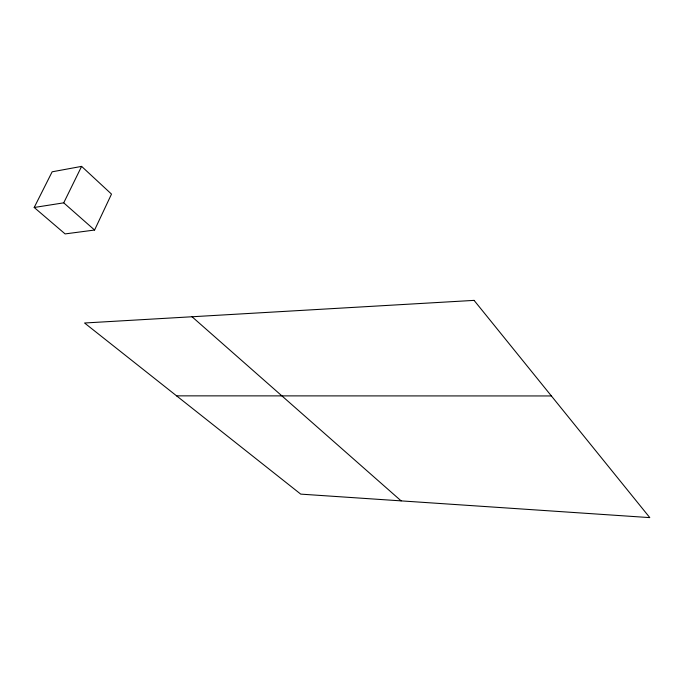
<?xml version="1.0" encoding="UTF-8"?>
<svg xmlns="http://www.w3.org/2000/svg" width="684" height="684" viewBox="0 0 684 684"><rect width="100%" height="100%" fill="white"/><g stroke="black" fill="none" stroke-linecap="round" stroke-linejoin="round"><path stroke-width="1.03" d="M94.58 230.038L111.501 194.102L81.61 166.383L52.146 171.804L34.2 207.474L65.108 233.911L94.58 230.038L63.723 202.84L34.2 207.474M63.723 202.84L81.61 166.383M176.583 395.856L551.381 395.951M192.042 316.76L401.132 500.876M474.08 300.379L84.551 323.002L300.729 494.122L649.8 517.617L474.08 300.379"/></g></svg>
